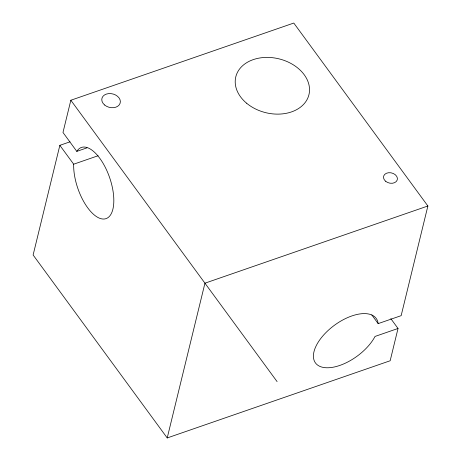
<?xml version="1.0" encoding="UTF-8"?>
<svg xmlns="http://www.w3.org/2000/svg" width="461" height="461" viewBox="0 0 461 461"><rect width="100%" height="100%" fill="white"/><g stroke="black" fill="none" stroke-linecap="round" stroke-linejoin="round"><path stroke-width="0.69" d="M70.003 141.827L59.849 145.342L33.117 255.002L167.216 437.95L390.162 360.756L398.027 328.474L390.807 318.626M398.027 328.474L375.047 336.432A37.652 19.178 -36.2 0 1 322.631 367.284A37.652 19.178 -36.2 0 1 332.525 326.716A37.652 19.178 -36.2 0 1 378.17 323.616L401.151 315.658L427.883 205.998L293.784 23.05L70.838 100.244L62.984 132.463L76.797 151.381A37.652 16.786 70.9 0 1 109.672 177.744A37.652 16.786 70.9 0 1 99.783 218.312A37.652 16.786 70.9 0 1 73.674 164.202L59.849 145.342M167.216 437.95L204.943 283.187L427.883 205.998M76.797 151.381L86.973 147.86M73.674 164.202L98.101 155.743M371.797 314.915L378.17 323.616M70.838 100.244L277.096 381.622M246.56 103.178A37.652 27.718 13.7 0 0 308.432 96.447A37.652 27.718 13.7 0 0 262.107 57.665A37.652 27.718 13.7 0 0 246.56 103.178M385.621 181.259A7.059 5.198 13.7 0 0 397.221 179.997A7.059 5.198 13.7 0 0 388.531 172.725A7.059 5.198 13.7 0 0 385.621 181.259M104.618 105.004A9.416 6.927 13.7 0 0 120.091 103.322A9.416 6.927 13.7 0 0 108.508 93.623A9.416 6.927 13.7 0 0 104.618 105.004"/></g></svg>
